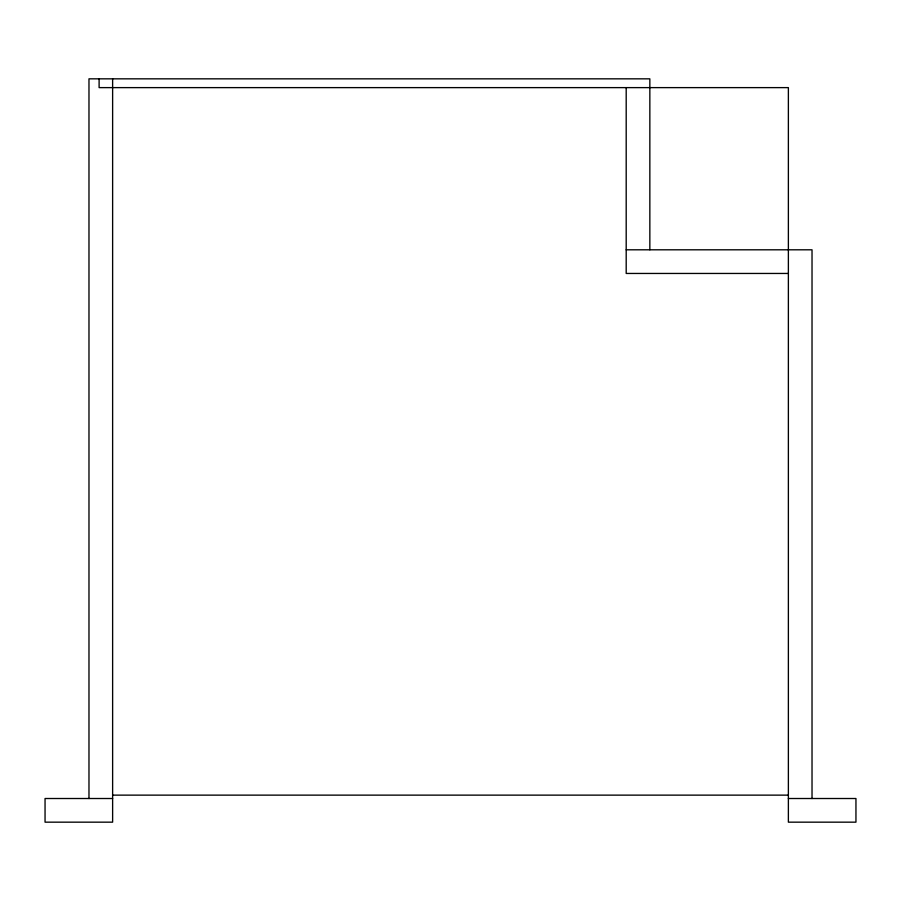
<?xml version="1.0" encoding="UTF-8"?>
<svg xmlns="http://www.w3.org/2000/svg" width="901" height="901" viewBox="0 0 901 901"><rect width="100%" height="100%" fill="white"/><g stroke="black" fill="none" stroke-linecap="round" stroke-linejoin="round"><path stroke-width="1.35" d="M626.195 249.802L812.026 249.802L812.026 798.511M788.375 273.454L626.195 273.454L626.195 87.622M112.625 795.132L788.375 795.132M112.625 798.511L45.05 798.511L45.05 822.163L112.625 822.163L112.625 78.837M788.375 798.511L855.95 798.511L855.95 822.163L788.375 822.163L788.375 87.622L99.11 87.622L99.11 78.837M649.846 249.802L649.846 78.837L88.974 78.837L88.974 798.511"/></g></svg>
